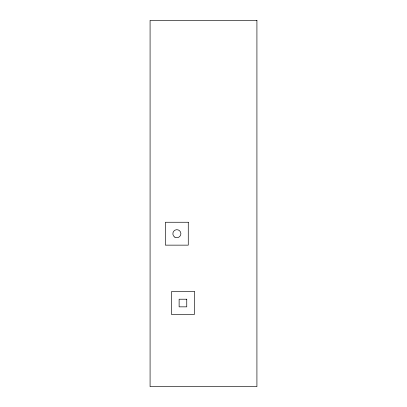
<?xml version="1.0" encoding="UTF-8"?>
<svg xmlns="http://www.w3.org/2000/svg" width="407" height="407" viewBox="0 0 407 407"><rect width="100%" height="100%" fill="white"/><g stroke="black" fill="none" stroke-linecap="round" stroke-linejoin="round"><path stroke-width="0.61" d="M256.919 20.35L150.081 20.35L150.081 386.65L256.919 386.65L256.919 20.35M188.268 222.253L165.374 222.253L165.374 245.146L188.268 245.146L188.268 222.253M194.383 291.585L171.489 291.585L171.489 314.479L194.383 314.479L194.383 291.585M186.752 299.216L179.121 299.216L179.121 306.847L186.752 306.847L186.752 299.216M174.868 237.179A4.019 4.019 0 0 0 180.896 233.699A4.019 4.019 0 0 0 174.868 230.22A4.019 4.019 0 0 0 174.868 237.179"/></g></svg>
